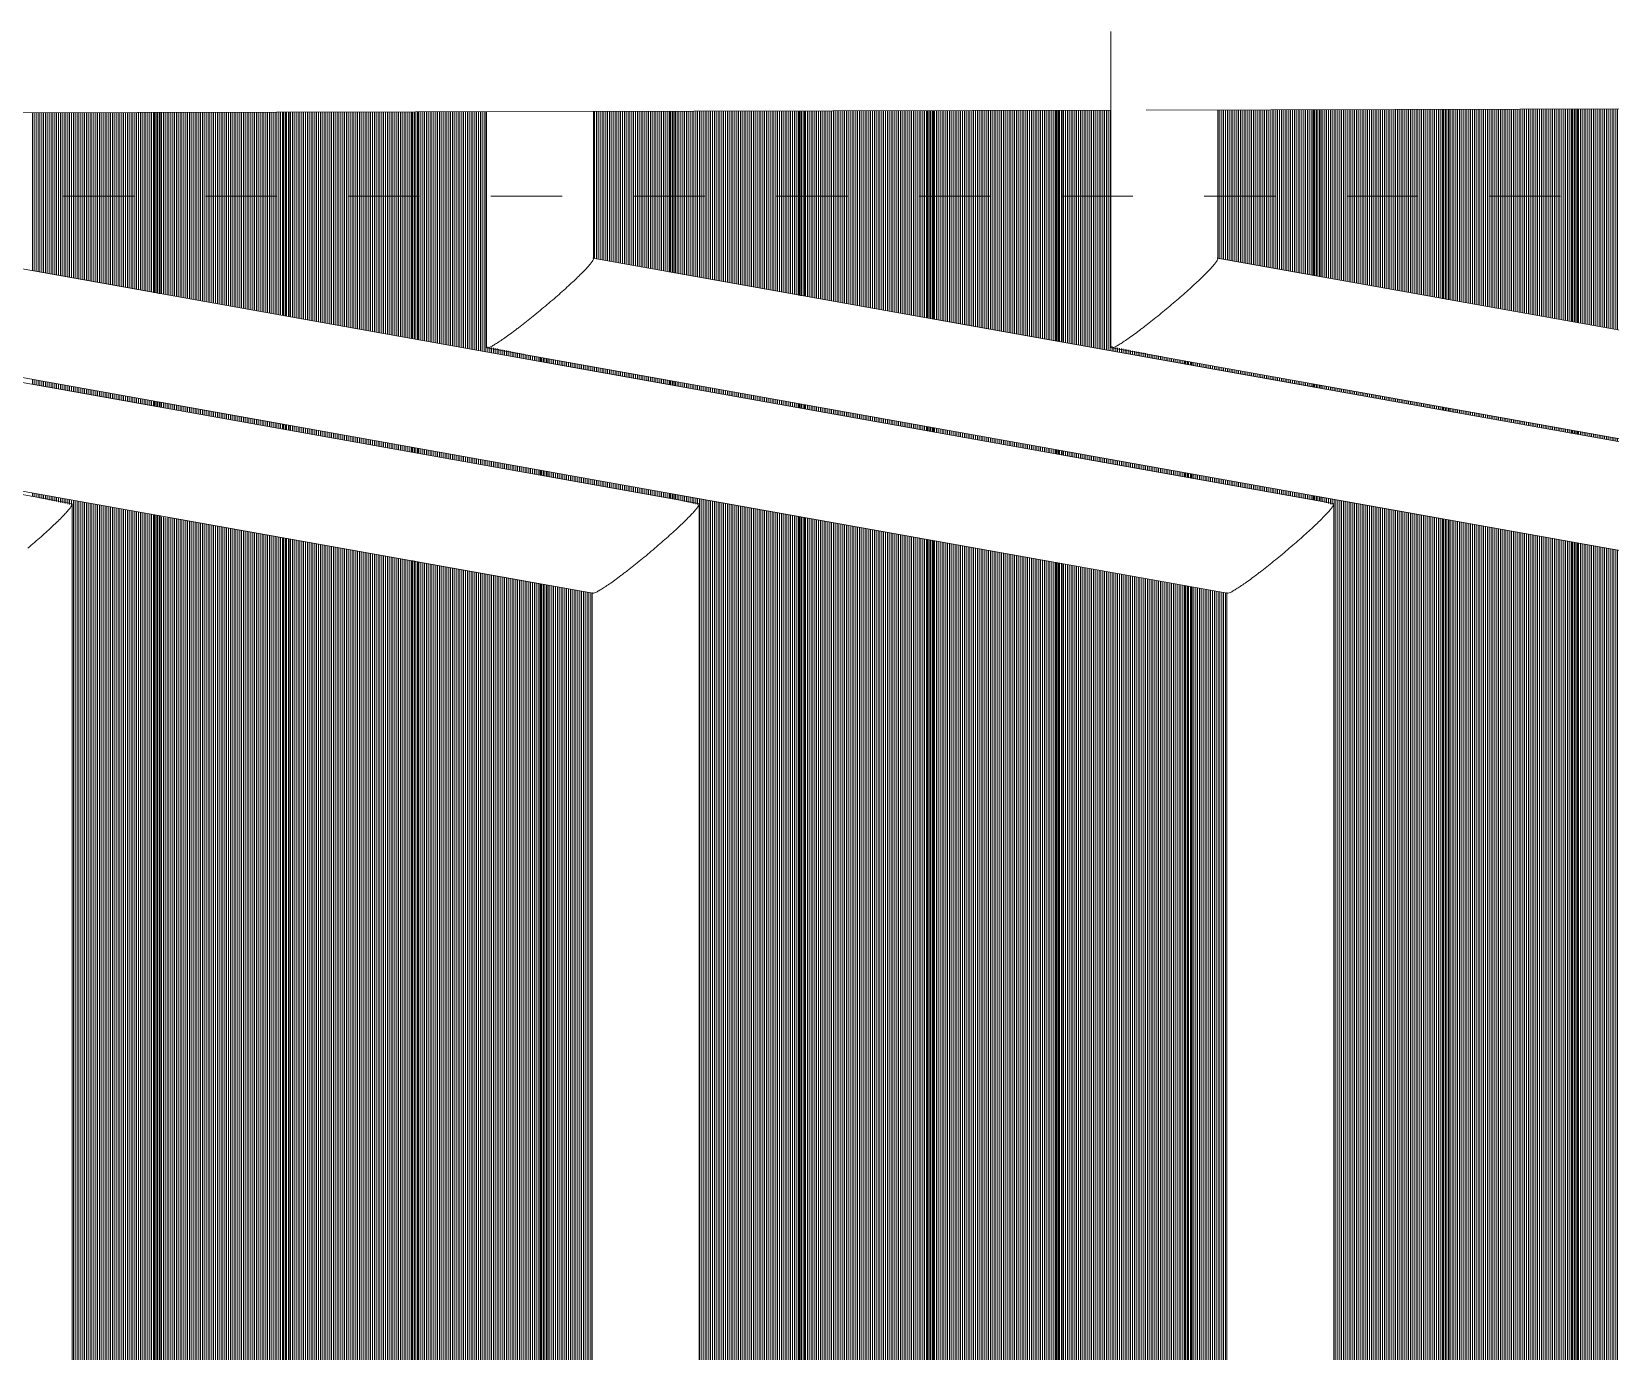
# Model space of a CAD drawing. Header units: metres. Extents: x 4238 to 4687, y -1 to 29.
# Drawn here: x 4301.128 to 4303.342, y 13.62 to 15.471 of the extents above; entities that cross this region are included whole.
import ezdxf

# ---------------------------------------------------------------- set-up
doc = ezdxf.new("R2010")
doc.units = ezdxf.units.M
doc.linetypes.add('AEC_Center', pattern=[0.024, 0.012, -0.004, 0.004, -0.004])
for name, color, linetype, lineweight in [('A-FLOR-LEVL', 51, 'Continuous', 5), ('A-GLAZ-CURT', 52, 'Continuous', 5), ('A-GLAZ-CWMG', 51, 'Continuous', 5), ('A-ROOF', 132, 'Continuous', 5), ('P-SANR-FIXT', 6, 'Continuous', 5)]:
    doc.layers.add(name, color=color, linetype=linetype, lineweight=lineweight)

# ---------------------------------------------------------------- blocks, each defined once
blk = doc.blocks.new('Downpipe - L Spreader - Default-V10-SECTION - GRIDS C4-C5')
at = {"layer": 'P-SANR-FIXT'}
for p, q in [((4302.6411, 15.4707), (4302.6411, 15.028)), ((4302.7911, 15.152), (4302.7911, 15.361)), ((4304.7123, 14.8091), (4302.7903, 15.1529)), ((4302.6418, 15.0271), (4304.5638, 14.6833))]:
    blk.add_line(p, q, dxfattribs=at)
for points, knots in [([(4302.7911, 15.152), (4302.7911, 15.1517), (4302.7907, 15.1501), (4302.788, 15.1462), (4302.7826, 15.1401), (4302.7775, 15.1346), (4302.7723, 15.1295), (4302.7677, 15.125), (4302.7628, 15.1203), (4302.7562, 15.1142), (4302.7475, 15.1063), (4302.7384, 15.0982), (4302.732, 15.0927), (4302.7287, 15.09)], [0.554049, 0.554049, 0.554049, 0.554049, 0.5833333, 0.6666667, 0.7083333, 0.75, 0.7916667, 0.8125, 0.8333333, 0.875, 0.9166667, 0.9583333, 1, 1, 1, 1]), ([(4302.7287, 15.09), (4302.7255, 15.0873), (4302.7189, 15.0818), (4302.7092, 15.0737), (4302.6994, 15.0658), (4302.6916, 15.0597), (4302.6855, 15.055), (4302.6796, 15.0505), (4302.6726, 15.0454), (4302.665, 15.0399), (4302.6582, 15.0353), (4302.6525, 15.0317), (4302.6462, 15.0282), (4302.6413, 15.0263), (4302.6408, 15.0278), (4302.6414, 15.0292)], [0, 0, 0, 0, 0.0416667, 0.0833333, 0.125, 0.1666667, 0.1875, 0.2083333, 0.25, 0.2916667, 0.3333333, 0.375, 0.4166667, 0.5, 0.5833333, 0.5833333, 0.5833333, 0.5833333])]:
    blk.add_open_spline(points, degree=3, knots=knots, dxfattribs=at)
blk = doc.blocks.new('Downpipe - L Spreader - Default-V11-SECTION - GRIDS C4-C5')
at = {"layer": 'P-SANR-FIXT'}
for p, q in [((4301.7655, 15.3585), (4301.7655, 15.028)), ((4301.9155, 15.152), (4301.9155, 15.3589)), ((4303.8367, 14.8091), (4301.9147, 15.1529)), ((4301.7662, 15.0271), (4303.6882, 14.6833))]:
    blk.add_line(p, q, dxfattribs=at)
for points, knots in [([(4301.9155, 15.152), (4301.9155, 15.1517), (4301.9151, 15.1501), (4301.9124, 15.1462), (4301.907, 15.1401), (4301.9019, 15.1346), (4301.8967, 15.1295), (4301.8921, 15.125), (4301.8872, 15.1203), (4301.8806, 15.1142), (4301.8719, 15.1063), (4301.8628, 15.0982), (4301.8564, 15.0927), (4301.8531, 15.09)], [0.554049, 0.554049, 0.554049, 0.554049, 0.5833333, 0.6666667, 0.7083333, 0.75, 0.7916667, 0.8125, 0.8333333, 0.875, 0.9166667, 0.9583333, 1, 1, 1, 1]), ([(4301.8531, 15.09), (4301.8498, 15.0873), (4301.8433, 15.0818), (4301.8336, 15.0737), (4301.8238, 15.0658), (4301.816, 15.0597), (4301.8099, 15.055), (4301.804, 15.0505), (4301.797, 15.0454), (4301.7894, 15.0399), (4301.7826, 15.0353), (4301.7768, 15.0317), (4301.7706, 15.0282), (4301.7657, 15.0263), (4301.7652, 15.0278), (4301.7658, 15.0292)], [0, 0, 0, 0, 0.0416667, 0.0833333, 0.125, 0.1666667, 0.1875, 0.2083333, 0.25, 0.2916667, 0.3333333, 0.375, 0.4166667, 0.5, 0.5833333, 0.5833333, 0.5833333, 0.5833333])]:
    blk.add_open_spline(points, degree=3, knots=knots, dxfattribs=at)
blk = doc.blocks.new('Downpipe - L Spreader - Default-V12-SECTION - GRIDS C4-C5')
at = {"layer": 'P-SANR-FIXT'}
for p, q in [((4302.9529, 14.8091), (4301.0309, 15.1529)), ((4300.8824, 15.0271), (4302.8044, 14.6833)), ((4302.9536, 11.5131), (4302.9536, 14.8082)), ((4302.8036, 14.6841), (4302.8036, 11.5053))]:
    blk.add_line(p, q, dxfattribs=at)
for points, knots in [([(4302.9526, 14.8091), (4302.9537, 14.8091), (4302.9542, 14.8076), (4302.9505, 14.8024), (4302.9452, 14.7962), (4302.94, 14.7908), (4302.9349, 14.7856), (4302.9303, 14.7811), (4302.9254, 14.7765), (4302.9187, 14.7703), (4302.9101, 14.7625), (4302.9009, 14.7545), (4302.8945, 14.749), (4302.8913, 14.7462)], [0.5, 0.5, 0.5, 0.5, 0.5833333, 0.6666667, 0.7083333, 0.75, 0.7916667, 0.8125, 0.8333333, 0.875, 0.9166667, 0.9583333, 1, 1, 1, 1]), ([(4302.8913, 14.7462), (4302.8881, 14.7434), (4302.8816, 14.7378), (4302.8717, 14.7299), (4302.862, 14.722), (4302.8541, 14.7158), (4302.8481, 14.7112), (4302.8422, 14.7067), (4302.8352, 14.7015), (4302.8276, 14.6961), (4302.8208, 14.6915), (4302.815, 14.6879), (4302.8088, 14.6843), (4302.8056, 14.6831), (4302.8045, 14.6832), (4302.8044, 14.6833)], [0, 0, 0, 0, 0.0416667, 0.0833333, 0.125, 0.1666667, 0.1875, 0.2083333, 0.25, 0.2916667, 0.3333333, 0.375, 0.4166667, 0.5, 0.509474, 0.509474, 0.509474, 0.509474])]:
    blk.add_open_spline(points, degree=3, knots=knots, dxfattribs=at)
blk = doc.blocks.new('Downpipe - L Spreader - Default-V13-SECTION - GRIDS C4-C5')
at = {"layer": 'P-SANR-FIXT'}
for p, q in [((4302.0631, 14.8091), (4300.1411, 15.1529)), ((4299.9926, 15.0271), (4301.9146, 14.6833)), ((4302.0638, 11.5143), (4302.0638, 14.8082)), ((4301.9138, 14.6841), (4301.9138, 11.5065))]:
    blk.add_line(p, q, dxfattribs=at)
for points, knots in [([(4302.0628, 14.8091), (4302.0639, 14.8091), (4302.0644, 14.8076), (4302.0607, 14.8024), (4302.0554, 14.7962), (4302.0502, 14.7908), (4302.0451, 14.7856), (4302.0405, 14.7811), (4302.0356, 14.7765), (4302.0289, 14.7703), (4302.0203, 14.7625), (4302.0111, 14.7545), (4302.0047, 14.749), (4302.0015, 14.7462)], [0.5, 0.5, 0.5, 0.5, 0.5833333, 0.6666667, 0.7083333, 0.75, 0.7916667, 0.8125, 0.8333333, 0.875, 0.9166667, 0.9583333, 1, 1, 1, 1]), ([(4302.0015, 14.7462), (4301.9983, 14.7434), (4301.9918, 14.7378), (4301.9819, 14.7299), (4301.9722, 14.722), (4301.9643, 14.7158), (4301.9583, 14.7112), (4301.9524, 14.7067), (4301.9454, 14.7015), (4301.9378, 14.6961), (4301.931, 14.6915), (4301.9252, 14.6879), (4301.919, 14.6843), (4301.9158, 14.6831), (4301.9147, 14.6832), (4301.9146, 14.6833)], [0, 0, 0, 0, 0.0416667, 0.0833333, 0.125, 0.1666667, 0.1875, 0.2083333, 0.25, 0.2916667, 0.3333333, 0.375, 0.4166667, 0.5, 0.509474, 0.509474, 0.509474, 0.509474])]:
    blk.add_open_spline(points, degree=3, knots=knots, dxfattribs=at)
blk = doc.blocks.new('Downpipe - L Spreader - Default-V14-SECTION - GRIDS C4-C5')
at = {"layer": 'P-SANR-FIXT'}
for p, q in [((4301.184, 14.8091), (4299.2621, 15.1529)), ((4301.1848, 11.5155), (4301.1848, 14.8082))]:
    blk.add_line(p, q, dxfattribs=at)
blk.add_open_spline([(4301.1837, 14.8091), (4301.1848, 14.8091), (4301.1853, 14.8076), (4301.1816, 14.8024), (4301.1763, 14.7962), (4301.1712, 14.7908), (4301.166, 14.7856), (4301.1614, 14.7811), (4301.1565, 14.7765), (4301.1499, 14.7703), (4301.1412, 14.7625), (4301.132, 14.7545), (4301.1257, 14.749), (4301.1224, 14.7462)], degree=3, knots=[0.5, 0.5, 0.5, 0.5, 0.5833333, 0.6666667, 0.7083333, 0.75, 0.7916667, 0.8125, 0.8333333, 0.875, 0.9166667, 0.9583333, 1, 1, 1, 1], dxfattribs=at)
blk = doc.blocks.new('MulticellPanel_Polycarbonate_Danpal_1040w - Opal-V33-SECTION - GRIDS C4-C5')
at = {"layer": 'A-GLAZ-CURT'}
h = blk.add_hatch(dxfattribs=at)
h.set_pattern_fill('FP_22', color=256, style=0, pattern_type=2)
h.set_pattern_definition([(90, (4303.276, 11.724), (-0.00261, 2e-19), [])])
h.paths.add_polyline_path([(4303.4716, 11.7694), (4303.4674, 11.7705), (4303.4674, 14.7228), (4303.2962, 14.7534), (4303.2944, 11.7705), (4303.4714, 11.7694)])
h.paths.add_polyline_path([(4303.4674, 14.8751), (4303.4674, 14.8794), (4303.2962, 14.9101), (4303.2962, 14.9057), (4303.3904, 14.8889)])
h.paths.add_polyline_path([(4303.4674, 15.0317), (4303.4674, 15.3626), (4303.2962, 15.3622), (4303.2962, 15.0624), (4303.3904, 15.0455)])
blk = doc.blocks.new('MulticellPanel_Polycarbonate_Danpal_1040w - Opal-V34-SECTION - GRIDS C4-C5')
at = {"layer": 'A-GLAZ-CURT'}
h = blk.add_hatch(dxfattribs=at)
h.set_pattern_fill('FP_23', color=256, style=0, pattern_type=2)
h.set_pattern_definition([(90, (4303.096, 11.724), (-0.00261, 2e-19), [])])
h.paths.add_polyline_path([(4303.2911, 11.7694), (4303.2867, 11.7705), (4303.2867, 14.7551), (4303.1155, 14.7857), (4303.1137, 11.7705), (4303.291, 11.7694)])
h.paths.add_polyline_path([(4303.2867, 14.9074), (4303.2867, 14.9118), (4303.1155, 14.9424), (4303.1155, 14.938), (4303.1429, 14.9332)])
h.paths.add_polyline_path([(4303.2867, 15.0641), (4303.2867, 15.3622), (4303.1155, 15.3618), (4303.1155, 15.0947), (4303.2328, 15.0737)])
blk = doc.blocks.new('MulticellPanel_Polycarbonate_Danpal_1040w - Opal-V35-SECTION - GRIDS C4-C5')
at = {"layer": 'A-GLAZ-CURT'}
h = blk.add_hatch(dxfattribs=at)
h.set_pattern_fill('FP_24', color=256, style=0, pattern_type=2)
h.set_pattern_definition([(90, (4302.915, 11.724), (-0.00261, 2e-19), [])])
h.paths.add_polyline_path([(4302.9533, 11.7694), (4303.106, 11.7705), (4303.106, 14.7874), (4302.9348, 14.8181), (4302.9348, 14.8123), (4302.9533, 14.807), (4302.9533, 11.8937)])
h.paths.add_polyline_path([(4303.106, 14.9397), (4303.106, 14.9441), (4302.9348, 14.9747), (4302.9348, 14.9704), (4303.0257, 14.9541)])
h.paths.add_polyline_path([(4303.106, 15.0964), (4303.106, 15.3617), (4302.9348, 15.3613), (4302.9348, 15.127), (4303.0507, 15.1063)])
blk = doc.blocks.new('MulticellPanel_Polycarbonate_Danpal_1040w - Premium Purple-V36-SECTION - GRIDS C4-C5')
at = {"layer": 'A-GLAZ-CURT'}
h = blk.add_hatch(dxfattribs=at)
h.set_pattern_fill('FP_25', color=256, style=0, pattern_type=2)
h.set_pattern_definition([(90, (4302.734, 11.724), (-0.00261, 2e-19), [])])
h.paths.add_polyline_path([(4302.75, 11.7694), (4302.804, 11.7705), (4302.804, 14.6834), (4302.7542, 14.6917), (4302.7523, 11.7705), (4302.75, 11.7705)])
h.paths.add_polyline_path([(4302.9253, 14.814), (4302.9253, 14.8198), (4302.7542, 14.8504), (4302.7542, 14.8446), (4302.91, 14.8167)])
h.paths.add_polyline_path([(4302.9253, 14.9721), (4302.9253, 14.9764), (4302.7542, 15.007), (4302.7542, 15.0027), (4302.8954, 14.9774)])
h.paths.add_polyline_path([(4302.9253, 15.1287), (4302.9253, 15.3613), (4302.7907, 15.361), (4302.7907, 15.1528), (4302.8954, 15.1341)])
blk = doc.blocks.new('MulticellPanel_Polycarbonate_Danpal_1040w - Premium Purple-V37-SECTION - GRIDS C4-C5')
at = {"layer": 'A-GLAZ-CURT'}
h = blk.add_hatch(dxfattribs=at)
h.set_pattern_fill('FP_26', color=256, style=0, pattern_type=2)
h.set_pattern_definition([(90, (4302.554, 11.724), (-0.00261, 2e-19), [])])
h.paths.add_polyline_path([(4302.7491, 11.7694), (4302.7447, 11.7705), (4302.7447, 14.694), (4302.5735, 14.7246), (4302.5716, 11.7705), (4302.749, 11.7694)])
h.paths.add_polyline_path([(4302.7447, 14.8463), (4302.7447, 14.8521), (4302.5735, 14.8827), (4302.5735, 14.8769), (4302.648, 14.8636)])
h.paths.add_polyline_path([(4302.7447, 15.0044), (4302.7447, 15.0087), (4302.6414, 15.0292), (4302.6414, 15.3606), (4302.5735, 15.3604), (4302.5735, 15.035), (4302.7287, 15.0072)])
blk = doc.blocks.new('MulticellPanel_Polycarbonate_Danpal_1040w - Premium Purple-V38-SECTION - GRIDS C4-C5')
at = {"layer": 'A-GLAZ-CURT'}
h = blk.add_hatch(dxfattribs=at)
h.set_pattern_fill('FP_27', color=256, style=0, pattern_type=2)
h.set_pattern_definition([(90, (4302.373, 11.724), (-0.00261, 2e-19), [])])
h.paths.add_polyline_path([(4302.5684, 11.7694), (4302.564, 11.7705), (4302.564, 14.7263), (4302.3928, 14.7569), (4302.391, 11.7705), (4302.5683, 11.7694)])
h.paths.add_polyline_path([(4302.564, 14.8786), (4302.564, 14.8844), (4302.3928, 14.915), (4302.3928, 14.9092), (4302.4005, 14.9079)])
h.paths.add_polyline_path([(4302.564, 15.0367), (4302.564, 15.3604), (4302.3928, 15.36), (4302.3928, 15.0673), (4302.4005, 15.066)])
blk = doc.blocks.new('MulticellPanel_Polycarbonate_Danpal_1040w - Premium Purple-V39-SECTION - GRIDS C4-C5')
at = {"layer": 'A-GLAZ-CURT'}
h = blk.add_hatch(dxfattribs=at)
h.set_pattern_fill('FP_28', color=256, style=0, pattern_type=2)
h.set_pattern_definition([(90, (4302.192, 11.724), (-0.00261, 2e-19), [])])
h.paths.add_polyline_path([(4302.3886, 11.7694), (4302.3873, 11.7705), (4302.3833, 11.7705), (4302.3833, 14.7586), (4302.2121, 14.7892), (4302.2103, 11.7705), (4302.3886, 11.7694)])
h.paths.add_polyline_path([(4302.3833, 14.9109), (4302.3833, 14.9167), (4302.2121, 14.9474), (4302.2121, 14.9416), (4302.2767, 14.93)])
h.paths.add_polyline_path([(4302.3833, 15.069), (4302.3833, 15.36), (4302.2121, 15.3596), (4302.2121, 15.0997), (4302.3572, 15.0737)])
blk = doc.blocks.new('MulticellPanel_Polycarbonate_Danpal_1040w - Premium Purple-V40-SECTION - GRIDS C4-C5')
at = {"layer": 'A-GLAZ-CURT'}
h = blk.add_hatch(dxfattribs=at)
h.set_pattern_fill('FP_29', color=256, style=0, pattern_type=2)
h.set_pattern_definition([(90, (4302.012, 11.724), (-0.00261, 2e-19), [])])
h.paths.add_polyline_path([(4302.0635, 11.7694), (4302.2026, 11.7705), (4302.2026, 14.7909), (4302.0314, 14.8216), (4302.0314, 14.8147), (4302.0635, 14.807), (4302.0635, 11.8937)])
h.paths.add_polyline_path([(4302.2026, 14.9433), (4302.2026, 14.9491), (4302.0314, 14.9797), (4302.0314, 14.9739), (4302.153, 14.9521)])
h.paths.add_polyline_path([(4302.2026, 15.1014), (4302.2026, 15.3596), (4302.0314, 15.3591), (4302.0314, 15.132), (4302.1751, 15.1063)])
blk = doc.blocks.new('MulticellPanel_Polycarbonate_Danpal_1040w - Premium Purple-V41-SECTION - GRIDS C4-C5')
at = {"layer": 'A-GLAZ-CURT'}
h = blk.add_hatch(dxfattribs=at)
h.set_pattern_fill('FP_30', color=256, style=0, pattern_type=2)
h.set_pattern_definition([(90, (4301.831, 11.724), (-0.00261, 2e-19), [])])
h.paths.add_polyline_path([(4301.9055, 11.7694), (4301.9142, 11.7694), (4301.9142, 14.6834), (4301.8507, 14.6947), (4301.8489, 11.7705), (4301.8507, 11.7694)])
h.paths.add_polyline_path([(4302.0219, 14.8164), (4302.0202, 14.8236), (4301.8507, 14.8539), (4301.8507, 14.847), (4302.0202, 14.8167)])
h.paths.add_polyline_path([(4302.0219, 14.9756), (4302.0219, 14.9814), (4301.8507, 15.012), (4301.8507, 15.0062), (4301.9151, 14.9947)])
h.paths.add_polyline_path([(4302.0219, 15.1337), (4302.0219, 15.3591), (4301.9151, 15.3589), (4301.9151, 15.1528), (4302.0174, 15.1345)])
blk = doc.blocks.new('MulticellPanel_Polycarbonate_Danpal_1040w - Blue-V42-SECTION - GRIDS C4-C5')
at = {"layer": 'A-GLAZ-CURT'}
h = blk.add_hatch(dxfattribs=at)
h.set_pattern_fill('FP_31', color=256, style=0, pattern_type=2)
h.set_pattern_definition([(90, (4301.65, 11.724), (-0.00261, 2e-19), [])])
h.paths.add_polyline_path([(4301.8465, 11.7694), (4301.8452, 11.7705), (4301.8412, 11.7705), (4301.8412, 14.6964), (4301.6701, 14.727), (4301.6682, 11.7705), (4301.8465, 11.7694)])
h.paths.add_polyline_path([(4301.8412, 14.8487), (4301.8412, 14.8556), (4301.6701, 14.8862), (4301.6701, 14.8793), (4301.7818, 14.8594)])
h.paths.add_polyline_path([(4301.8412, 15.0079), (4301.8412, 15.0137), (4301.7658, 15.0292), (4301.7658, 15.3585), (4301.6701, 15.3583), (4301.6701, 15.0385), (4301.8336, 15.0093)])
blk = doc.blocks.new('MulticellPanel_Polycarbonate_Danpal_1040w - Blue-V43-SECTION - GRIDS C4-C5')
at = {"layer": 'A-GLAZ-CURT'}
h = blk.add_hatch(dxfattribs=at)
h.set_pattern_fill('FP_32', color=256, style=0, pattern_type=2)
h.set_pattern_definition([(90, (4301.47, 11.724), (-0.00261, 2e-19), [])])
h.paths.add_polyline_path([(4301.6652, 11.7694), (4301.6606, 11.7705), (4301.6606, 14.7287), (4301.4894, 14.7594), (4301.4875, 11.7705), (4301.665, 11.7694)])
h.paths.add_polyline_path([(4301.6606, 14.881), (4301.6606, 14.8879), (4301.4894, 14.9185), (4301.4894, 14.9117), (4301.6581, 14.8815)])
h.paths.add_polyline_path([(4301.6606, 15.0402), (4301.6606, 15.3582), (4301.4894, 15.3578), (4301.4894, 15.0709), (4301.6581, 15.0407)])
blk = doc.blocks.new('MulticellPanel_Polycarbonate_Danpal_1040w - Opal-V44-SECTION - GRIDS C4-C5')
at = {"layer": 'A-GLAZ-CURT'}
h = blk.add_hatch(dxfattribs=at)
h.set_pattern_fill('FP_33', color=256, style=0, pattern_type=2)
h.set_pattern_definition([(90, (4301.289, 11.724), (-0.00261, 2e-19), [])])
h.paths.add_polyline_path([(4301.4843, 11.7694), (4301.4799, 11.7705), (4301.4799, 14.7611), (4301.3087, 14.7907), (4301.3069, 11.7705), (4301.4842, 11.7694)])
h.paths.add_polyline_path([(4301.4799, 14.9134), (4301.4799, 14.9202), (4301.3087, 14.9509), (4301.3087, 14.944), (4301.4106, 14.9258)])
h.paths.add_polyline_path([(4301.4799, 15.0726), (4301.4799, 15.3578), (4301.3087, 15.3574), (4301.3087, 15.1032), (4301.4734, 15.0737)])
blk = doc.blocks.new('MulticellPanel_Polycarbonate_Danpal_1040w - Opal-V45-SECTION - GRIDS C4-C5')
at = {"layer": 'A-GLAZ-CURT'}
h = blk.add_hatch(dxfattribs=at)
h.set_pattern_fill('FP_34', color=256, style=0, pattern_type=2)
h.set_pattern_definition([(90, (4301.108, 11.724), (-0.00261, 2e-19), [])])
h.paths.add_polyline_path([(4301.3004, 11.7694), (4301.2992, 11.7705), (4301.2992, 14.7934), (4301.128, 14.824), (4301.128, 14.8191), (4301.1844, 14.807), (4301.1844, 11.7694), (4301.3003, 11.7694)])
h.paths.add_polyline_path([(4301.2992, 14.9457), (4301.2992, 14.9526), (4301.128, 14.9832), (4301.128, 14.9763), (4301.2522, 14.9541)])
h.paths.add_polyline_path([(4301.2992, 15.1049), (4301.2992, 15.3574), (4301.128, 15.357), (4301.128, 15.1355), (4301.2913, 15.1063)])
blk = doc.blocks.new('Rectangular Mullion - Mullion_FramedFacade_Danpal_DPAEC50-V72-SECTION - GRIDS C4-C5')
at = {"layer": 'A-GLAZ-CWMG'}
for p, q in [((4303.2867, 15.3622), (4303.2867, 15.0641)), ((4303.2867, 15.3622), (4303.2867, 15.0641)), ((4303.2877, 15.3622), (4303.2877, 15.0639)), ((4303.2884, 15.3622), (4303.2884, 15.0638)), ((4303.2907, 15.3622), (4303.2907, 15.0634)), ((4303.2907, 15.3622), (4303.2907, 15.0634)), ((4303.291, 15.3622), (4303.291, 15.0633)), ((4303.292, 15.3622), (4303.292, 15.0631)), ((4303.2947, 15.3622), (4303.2947, 15.0626)), ((4303.2947, 15.3622), (4303.2947, 15.0626)), ((4303.2956, 15.3622), (4303.2956, 15.0625)), ((4303.2867, 14.9118), (4303.2867, 14.9074)), ((4303.2867, 14.9117), (4303.2867, 14.9074)), ((4303.2877, 14.9116), (4303.2877, 14.9072)), ((4303.2884, 14.9115), (4303.2884, 14.9071)), ((4303.2907, 14.911), (4303.2907, 14.9067)), ((4303.2907, 14.911), (4303.2907, 14.9067)), ((4303.291, 14.911), (4303.291, 14.9067)), ((4303.292, 14.9108), (4303.292, 14.9065)), ((4303.2947, 14.9103), (4303.2947, 14.906)), ((4303.2947, 14.9103), (4303.2947, 14.906)), ((4303.2956, 14.9102), (4303.2956, 14.9058)), ((4303.2867, 14.7551), (4303.2867, 11.7705)), ((4303.2867, 14.7551), (4303.2867, 11.7705)), ((4303.2877, 14.7549), (4303.2877, 11.7705)), ((4303.2884, 14.7548), (4303.2884, 11.7705)), ((4303.2907, 14.7544), (4303.2907, 11.7705)), ((4303.2907, 14.7544), (4303.2907, 11.7705)), ((4303.291, 14.7543), (4303.291, 11.7705)), ((4303.292, 14.7542), (4303.292, 11.7705)), ((4303.2947, 14.7537), (4303.2947, 11.7705)), ((4303.2947, 14.7537), (4303.2947, 11.7705)), ((4303.2956, 14.7535), (4303.2956, 11.7705))]:
    blk.add_line(p, q, dxfattribs=at)
blk = doc.blocks.new('Rectangular Mullion - Mullion_FramedFacade_Danpal_DPAEC50-V73-SECTION - GRIDS C4-C5')
at = {"layer": 'A-GLAZ-CWMG'}
for p, q in [((4303.106, 15.3617), (4303.106, 15.0961)), ((4303.1061, 15.3617), (4303.1061, 15.0961)), ((4303.107, 15.3617), (4303.107, 15.0959)), ((4303.1077, 15.3617), (4303.1077, 15.0958)), ((4303.11, 15.3617), (4303.11, 15.0953)), ((4303.11, 15.3617), (4303.11, 15.0953)), ((4303.1103, 15.3617), (4303.1103, 15.0953)), ((4303.1113, 15.3617), (4303.1113, 15.0951)), ((4303.114, 15.3618), (4303.114, 15.0946)), ((4303.114, 15.3618), (4303.114, 15.0946)), ((4303.1149, 15.3618), (4303.1149, 15.0945)), ((4303.106, 14.9441), (4303.106, 14.9397)), ((4303.1061, 14.9441), (4303.1061, 14.9397)), ((4303.107, 14.9439), (4303.107, 14.9396)), ((4303.1077, 14.9438), (4303.1077, 14.9395)), ((4303.11, 14.9434), (4303.11, 14.939)), ((4303.11, 14.9434), (4303.11, 14.939)), ((4303.1103, 14.9433), (4303.1103, 14.939)), ((4303.1113, 14.9431), (4303.1113, 14.9388)), ((4303.114, 14.9427), (4303.114, 14.9383)), ((4303.114, 14.9427), (4303.114, 14.9383)), ((4303.1149, 14.9425), (4303.1149, 14.9382)), ((4303.106, 14.7874), (4303.106, 11.7705)), ((4303.1061, 14.7874), (4303.1061, 11.7705)), ((4303.107, 14.7873), (4303.107, 11.7705)), ((4303.1077, 14.7871), (4303.1077, 11.7705)), ((4303.11, 14.7867), (4303.11, 11.7705)), ((4303.11, 14.7867), (4303.11, 11.7705)), ((4303.1103, 14.7867), (4303.1103, 11.7705)), ((4303.1113, 14.7865), (4303.1113, 11.7705)), ((4303.114, 14.786), (4303.114, 11.7705)), ((4303.114, 14.786), (4303.114, 11.7705)), ((4303.1149, 14.7858), (4303.1149, 11.7705))]:
    blk.add_line(p, q, dxfattribs=at)
blk = doc.blocks.new('Rectangular Mullion - Mullion_FramedFacade_Danpal_DPAEC50-V74-SECTION - GRIDS C4-C5')
at = {"layer": 'A-GLAZ-CWMG'}
for p, q in [((4302.9253, 15.3613), (4302.9253, 15.1286)), ((4302.9254, 15.3613), (4302.9254, 15.1286)), ((4302.9263, 15.3613), (4302.9263, 15.1284)), ((4302.927, 15.3613), (4302.927, 15.1283)), ((4302.9293, 15.3613), (4302.9293, 15.1279)), ((4302.9293, 15.3613), (4302.9293, 15.1279)), ((4302.9296, 15.3613), (4302.9296, 15.1278)), ((4302.9306, 15.3613), (4302.9306, 15.1276)), ((4302.9333, 15.3613), (4302.9333, 15.1271)), ((4302.9333, 15.3613), (4302.9333, 15.1271)), ((4302.9342, 15.3613), (4302.9342, 15.127)), ((4302.9253, 14.9764), (4302.9253, 14.9721)), ((4302.9254, 14.9764), (4302.9254, 14.9721)), ((4302.9263, 14.9762), (4302.9263, 14.9719)), ((4302.927, 14.9761), (4302.927, 14.9718)), ((4302.9293, 14.9757), (4302.9293, 14.9714)), ((4302.9293, 14.9757), (4302.9293, 14.9714)), ((4302.9296, 14.9756), (4302.9296, 14.9713)), ((4302.9306, 14.9755), (4302.9306, 14.9711)), ((4302.9333, 14.975), (4302.9333, 14.9706)), ((4302.9333, 14.975), (4302.9333, 14.9706)), ((4302.9342, 14.9748), (4302.9342, 14.9705)), ((4302.9253, 14.8198), (4302.9253, 14.814)), ((4302.9254, 14.8198), (4302.9254, 14.814)), ((4302.9263, 14.8196), (4302.9263, 14.8138)), ((4302.927, 14.8195), (4302.927, 14.8137)), ((4302.9293, 14.819), (4302.9293, 14.8133)), ((4302.9293, 14.819), (4302.9293, 14.8133)), ((4302.9296, 14.819), (4302.9296, 14.8132)), ((4302.9306, 14.8188), (4302.9306, 14.813)), ((4302.9333, 14.8183), (4302.9333, 14.8125)), ((4302.9333, 14.8183), (4302.9333, 14.8125)), ((4302.9342, 14.8182), (4302.9342, 14.8124))]:
    blk.add_line(p, q, dxfattribs=at)
blk = doc.blocks.new('Rectangular Mullion - Mullion_FramedFacade_Danpal_DPAEC50-V75-SECTION - GRIDS C4-C5')
at = {"layer": 'A-GLAZ-CWMG'}
for p, q in [((4302.7447, 15.0087), (4302.7447, 15.0044)), ((4302.7447, 15.0087), (4302.7447, 15.0044)), ((4302.7456, 15.0086), (4302.7456, 15.0042)), ((4302.7463, 15.0084), (4302.7463, 15.0041)), ((4302.7486, 15.008), (4302.7486, 15.0037)), ((4302.7486, 15.008), (4302.7486, 15.0037)), ((4302.7489, 15.008), (4302.7489, 15.0036)), ((4302.7499, 15.0078), (4302.7499, 15.0035)), ((4302.7526, 15.0073), (4302.7526, 15.003)), ((4302.7526, 15.0073), (4302.7526, 15.003)), ((4302.7535, 15.0071), (4302.7535, 15.0028)), ((4302.7447, 14.8521), (4302.7447, 14.8463)), ((4302.7447, 14.8521), (4302.7447, 14.8463)), ((4302.7456, 14.8519), (4302.7456, 14.8461)), ((4302.7463, 14.8518), (4302.7463, 14.846)), ((4302.7486, 14.8514), (4302.7486, 14.8456)), ((4302.7486, 14.8514), (4302.7486, 14.8456)), ((4302.7489, 14.8513), (4302.7489, 14.8455)), ((4302.7499, 14.8511), (4302.7499, 14.8453)), ((4302.7526, 14.8507), (4302.7526, 14.8449)), ((4302.7526, 14.8507), (4302.7526, 14.8449)), ((4302.7535, 14.8505), (4302.7535, 14.8447)), ((4302.7447, 14.6941), (4302.7447, 11.7705)), ((4302.7447, 14.6941), (4302.7447, 11.7705)), ((4302.7456, 14.6939), (4302.7456, 11.7705)), ((4302.7463, 14.6938), (4302.7463, 11.7705)), ((4302.7486, 14.6934), (4302.7486, 11.7705)), ((4302.7486, 14.6934), (4302.7486, 11.7705)), ((4302.7489, 14.6933), (4302.7489, 11.7705)), ((4302.7499, 14.6931), (4302.7499, 11.7705)), ((4302.7526, 14.6926), (4302.7526, 11.7705)), ((4302.7526, 14.6926), (4302.7526, 11.7705)), ((4302.7535, 14.6925), (4302.7535, 11.7705))]:
    blk.add_line(p, q, dxfattribs=at)
blk = doc.blocks.new('Rectangular Mullion - Mullion_FramedFacade_Danpal_DPAEC50-V76-SECTION - GRIDS C4-C5')
at = {"layer": 'A-GLAZ-CWMG'}
for p, q in [((4302.564, 15.3604), (4302.564, 15.0367)), ((4302.564, 15.3604), (4302.564, 15.0367)), ((4302.565, 15.3604), (4302.565, 15.0365)), ((4302.5656, 15.3604), (4302.5656, 15.0364)), ((4302.5679, 15.3604), (4302.5679, 15.036)), ((4302.5679, 15.3604), (4302.5679, 15.036)), ((4302.5683, 15.3604), (4302.5683, 15.036)), ((4302.5692, 15.3604), (4302.5692, 15.0358)), ((4302.5719, 15.3604), (4302.5719, 15.0353)), ((4302.5719, 15.3604), (4302.5719, 15.0353)), ((4302.5728, 15.3604), (4302.5728, 15.0351)), ((4302.564, 14.8844), (4302.564, 14.8786)), ((4302.564, 14.8844), (4302.564, 14.8786)), ((4302.565, 14.8842), (4302.565, 14.8784)), ((4302.5656, 14.8841), (4302.5656, 14.8783)), ((4302.5679, 14.8837), (4302.5679, 14.8779)), ((4302.5679, 14.8837), (4302.5679, 14.8779)), ((4302.5683, 14.8836), (4302.5683, 14.8778)), ((4302.5692, 14.8835), (4302.5692, 14.8777)), ((4302.5719, 14.883), (4302.5719, 14.8772)), ((4302.5719, 14.883), (4302.5719, 14.8772)), ((4302.5728, 14.8828), (4302.5728, 14.877)), ((4302.564, 14.7267), (4302.564, 11.7705)), ((4302.564, 14.7267), (4302.564, 11.7705)), ((4302.565, 14.7265), (4302.565, 11.7705)), ((4302.5656, 14.7264), (4302.5656, 11.7705)), ((4302.5679, 14.726), (4302.5679, 11.7705)), ((4302.5679, 14.726), (4302.5679, 11.7705)), ((4302.5683, 14.7259), (4302.5683, 11.7705)), ((4302.5692, 14.7257), (4302.5692, 11.7705)), ((4302.5719, 14.7253), (4302.5719, 11.7705)), ((4302.5719, 14.7253), (4302.5719, 11.7705)), ((4302.5728, 14.7251), (4302.5728, 11.7705))]:
    blk.add_line(p, q, dxfattribs=at)
blk = doc.blocks.new('Rectangular Mullion - Mullion_FramedFacade_Danpal_DPAEC50-V77-SECTION - GRIDS C4-C5')
at = {"layer": 'A-GLAZ-CWMG'}
for p, q in [((4302.3833, 15.36), (4302.3833, 15.069)), ((4302.3833, 15.36), (4302.3833, 15.069)), ((4302.3843, 15.36), (4302.3843, 15.0689)), ((4302.385, 15.36), (4302.385, 15.0687)), ((4302.3873, 15.36), (4302.3873, 15.0683)), ((4302.3873, 15.36), (4302.3873, 15.0683)), ((4302.3876, 15.36), (4302.3876, 15.0683)), ((4302.3886, 15.36), (4302.3886, 15.0681)), ((4302.3912, 15.36), (4302.3912, 15.0676)), ((4302.3913, 15.36), (4302.3913, 15.0676)), ((4302.3922, 15.36), (4302.3922, 15.0675)), ((4302.3833, 14.9167), (4302.3833, 14.9109)), ((4302.3833, 14.9167), (4302.3833, 14.9109)), ((4302.3843, 14.9166), (4302.3843, 14.9108)), ((4302.385, 14.9164), (4302.385, 14.9106)), ((4302.3873, 14.916), (4302.3873, 14.9102)), ((4302.3873, 14.916), (4302.3873, 14.9102)), ((4302.3876, 14.916), (4302.3876, 14.9102)), ((4302.3886, 14.9158), (4302.3886, 14.91)), ((4302.3912, 14.9153), (4302.3912, 14.9095)), ((4302.3913, 14.9153), (4302.3913, 14.9095)), ((4302.3922, 14.9151), (4302.3922, 14.9094)), ((4302.3833, 14.7586), (4302.3833, 11.7705)), ((4302.3833, 14.7586), (4302.3833, 11.7705)), ((4302.3843, 14.7584), (4302.3843, 11.7705)), ((4302.385, 14.7583), (4302.385, 11.7705)), ((4302.3873, 14.7579), (4302.3873, 11.7705)), ((4302.3873, 14.7579), (4302.3873, 11.7705)), ((4302.3876, 14.7579), (4302.3876, 11.7705)), ((4302.3886, 14.7577), (4302.3886, 11.7705)), ((4302.3912, 14.7572), (4302.3912, 11.7705)), ((4302.3913, 14.7572), (4302.3913, 11.7705)), ((4302.3922, 14.757), (4302.3922, 11.7705))]:
    blk.add_line(p, q, dxfattribs=at)
blk = doc.blocks.new('Rectangular Mullion - Mullion_FramedFacade_Danpal_DPAEC50-V78-SECTION - GRIDS C4-C5')
at = {"layer": 'A-GLAZ-CWMG'}
for p, q in [((4302.2026, 15.3596), (4302.2026, 15.1011)), ((4302.2026, 15.3596), (4302.2026, 15.1011)), ((4302.2036, 15.3596), (4302.2036, 15.1009)), ((4302.2043, 15.3596), (4302.2043, 15.1008)), ((4302.2066, 15.3596), (4302.2066, 15.1004)), ((4302.2066, 15.3596), (4302.2066, 15.1004)), ((4302.2069, 15.3596), (4302.2069, 15.1003)), ((4302.2079, 15.3596), (4302.2079, 15.1001)), ((4302.2106, 15.3596), (4302.2106, 15.0996)), ((4302.2106, 15.3596), (4302.2106, 15.0996)), ((4302.2115, 15.3596), (4302.2115, 15.0995)), ((4302.2026, 14.9491), (4302.2026, 14.9433)), ((4302.2026, 14.949), (4302.2026, 14.9433)), ((4302.2036, 14.9489), (4302.2036, 14.9431)), ((4302.2043, 14.9488), (4302.2043, 14.943)), ((4302.2066, 14.9483), (4302.2066, 14.9425)), ((4302.2066, 14.9483), (4302.2066, 14.9425)), ((4302.2069, 14.9483), (4302.2069, 14.9425)), ((4302.2079, 14.9481), (4302.2079, 14.9423)), ((4302.2106, 14.9476), (4302.2106, 14.9418)), ((4302.2106, 14.9476), (4302.2106, 14.9418)), ((4302.2115, 14.9475), (4302.2115, 14.9417)), ((4302.2026, 14.7909), (4302.2026, 11.7705)), ((4302.2026, 14.7909), (4302.2026, 11.7705)), ((4302.2036, 14.7908), (4302.2036, 11.7705)), ((4302.2043, 14.7906), (4302.2043, 11.7705)), ((4302.2066, 14.7902), (4302.2066, 11.7705)), ((4302.2066, 14.7902), (4302.2066, 11.7705)), ((4302.2069, 14.7902), (4302.2069, 11.7705)), ((4302.2079, 14.79), (4302.2079, 11.7705)), ((4302.2106, 14.7895), (4302.2106, 11.7705)), ((4302.2106, 14.7895), (4302.2106, 11.7705)), ((4302.2115, 14.7894), (4302.2115, 11.7705))]:
    blk.add_line(p, q, dxfattribs=at)
blk = doc.blocks.new('Rectangular Mullion - Mullion_FramedFacade_Danpal_DPAEC50-V79-SECTION - GRIDS C4-C5')
at = {"layer": 'A-GLAZ-CWMG'}
for p, q in [((4302.0219, 15.3591), (4302.0219, 15.1336)), ((4302.022, 15.3591), (4302.022, 15.1336)), ((4302.0229, 15.3591), (4302.0229, 15.1334)), ((4302.0236, 15.3591), (4302.0236, 15.1333)), ((4302.0259, 15.3591), (4302.0259, 15.1329)), ((4302.0259, 15.3591), (4302.0259, 15.1329)), ((4302.0262, 15.3591), (4302.0262, 15.1328)), ((4302.0272, 15.3591), (4302.0272, 15.1326)), ((4302.0299, 15.3591), (4302.0299, 15.1321)), ((4302.0299, 15.3591), (4302.0299, 15.1321)), ((4302.0308, 15.3591), (4302.0308, 15.132)), ((4302.0219, 14.9814), (4302.0219, 14.9756)), ((4302.022, 14.9814), (4302.022, 14.9756)), ((4302.0229, 14.9812), (4302.0229, 14.9754)), ((4302.0236, 14.9811), (4302.0236, 14.9753)), ((4302.0259, 14.9807), (4302.0259, 14.9749)), ((4302.0259, 14.9807), (4302.0259, 14.9749)), ((4302.0262, 14.9806), (4302.0262, 14.9748)), ((4302.0272, 14.9804), (4302.0272, 14.9746)), ((4302.0299, 14.98), (4302.0299, 14.9742)), ((4302.0299, 14.98), (4302.0299, 14.9742)), ((4302.0308, 14.9798), (4302.0308, 14.974)), ((4302.0219, 14.8233), (4302.0219, 14.8164)), ((4302.022, 14.8233), (4302.022, 14.8164)), ((4302.0229, 14.8231), (4302.0229, 14.8162)), ((4302.0236, 14.823), (4302.0236, 14.8161)), ((4302.0259, 14.8226), (4302.0259, 14.8157)), ((4302.0259, 14.8226), (4302.0259, 14.8157)), ((4302.0262, 14.8225), (4302.0262, 14.8156)), ((4302.0272, 14.8223), (4302.0272, 14.8155)), ((4302.0299, 14.8218), (4302.0299, 14.815)), ((4302.0299, 14.8218), (4302.0299, 14.815)), ((4302.0308, 14.8217), (4302.0308, 14.8148))]:
    blk.add_line(p, q, dxfattribs=at)
blk = doc.blocks.new('Rectangular Mullion - Mullion_FramedFacade_Danpal_DPAEC50-V80-SECTION - GRIDS C4-C5')
at = {"layer": 'A-GLAZ-CWMG'}
for p, q in [((4301.8412, 15.0137), (4301.8412, 15.0079)), ((4301.8413, 15.0137), (4301.8413, 15.0079)), ((4301.8422, 15.0135), (4301.8422, 15.0077)), ((4301.8429, 15.0134), (4301.8429, 15.0076)), ((4301.8452, 15.013), (4301.8452, 15.0072)), ((4301.8452, 15.013), (4301.8452, 15.0072)), ((4301.8455, 15.0129), (4301.8455, 15.0071)), ((4301.8465, 15.0128), (4301.8465, 15.007)), ((4301.8492, 15.0123), (4301.8492, 15.0065)), ((4301.8492, 15.0123), (4301.8492, 15.0065)), ((4301.8501, 15.0121), (4301.8501, 15.0063)), ((4301.8412, 14.8556), (4301.8412, 14.8487)), ((4301.8413, 14.8556), (4301.8413, 14.8487)), ((4301.8422, 14.8554), (4301.8422, 14.8485)), ((4301.8429, 14.8553), (4301.8429, 14.8484)), ((4301.8452, 14.8549), (4301.8452, 14.848)), ((4301.8452, 14.8549), (4301.8452, 14.848)), ((4301.8455, 14.8548), (4301.8455, 14.848)), ((4301.8465, 14.8547), (4301.8465, 14.8478)), ((4301.8492, 14.8542), (4301.8492, 14.8473)), ((4301.8492, 14.8542), (4301.8492, 14.8473)), ((4301.8501, 14.854), (4301.8501, 14.8471)), ((4301.8412, 14.6965), (4301.8412, 11.7705)), ((4301.8413, 14.6965), (4301.8413, 11.7705)), ((4301.8422, 14.6964), (4301.8422, 11.7705)), ((4301.8429, 14.6962), (4301.8429, 11.7705)), ((4301.8452, 14.6958), (4301.8452, 11.7705)), ((4301.8452, 14.6958), (4301.8452, 11.7705)), ((4301.8455, 14.6958), (4301.8455, 11.7705)), ((4301.8465, 14.6956), (4301.8465, 11.7705)), ((4301.8492, 14.6951), (4301.8492, 11.7705)), ((4301.8492, 14.6951), (4301.8492, 11.7705)), ((4301.8501, 14.6949), (4301.8501, 11.7705))]:
    blk.add_line(p, q, dxfattribs=at)
blk = doc.blocks.new('Rectangular Mullion - Mullion_FramedFacade_Danpal_DPAEC50-V81-SECTION - GRIDS C4-C5')
at = {"layer": 'A-GLAZ-CWMG'}
for p, q in [((4301.6606, 15.3582), (4301.6606, 15.0402)), ((4301.6606, 15.3582), (4301.6606, 15.0402)), ((4301.6615, 15.3582), (4301.6615, 15.0401)), ((4301.6622, 15.3582), (4301.6622, 15.0399)), ((4301.6645, 15.3583), (4301.6645, 15.0395)), ((4301.6645, 15.3583), (4301.6645, 15.0395)), ((4301.6648, 15.3583), (4301.6648, 15.0395)), ((4301.6658, 15.3583), (4301.6658, 15.0393)), ((4301.6685, 15.3583), (4301.6685, 15.0388)), ((4301.6685, 15.3583), (4301.6685, 15.0388)), ((4301.6694, 15.3583), (4301.6694, 15.0386)), ((4301.6606, 14.8879), (4301.6606, 14.881)), ((4301.6606, 14.8879), (4301.6606, 14.881)), ((4301.6615, 14.8877), (4301.6615, 14.8809)), ((4301.6622, 14.8876), (4301.6622, 14.8808)), ((4301.6645, 14.8872), (4301.6645, 14.8803)), ((4301.6645, 14.8872), (4301.6645, 14.8803)), ((4301.6648, 14.8872), (4301.6648, 14.8803)), ((4301.6658, 14.887), (4301.6658, 14.8801)), ((4301.6685, 14.8865), (4301.6685, 14.8796)), ((4301.6685, 14.8865), (4301.6685, 14.8796)), ((4301.6694, 14.8863), (4301.6694, 14.8795)), ((4301.6606, 14.7292), (4301.6606, 11.7705)), ((4301.6606, 14.7292), (4301.6606, 11.7705)), ((4301.6615, 14.729), (4301.6615, 11.7705)), ((4301.6622, 14.7289), (4301.6622, 11.7705)), ((4301.6645, 14.7284), (4301.6645, 11.7705)), ((4301.6645, 14.7284), (4301.6645, 11.7705)), ((4301.6648, 14.7284), (4301.6648, 11.7705)), ((4301.6658, 14.7282), (4301.6658, 11.7705)), ((4301.6685, 14.7277), (4301.6685, 11.7705)), ((4301.6685, 14.7277), (4301.6685, 11.7705)), ((4301.6694, 14.7276), (4301.6694, 11.7705))]:
    blk.add_line(p, q, dxfattribs=at)
blk = doc.blocks.new('Rectangular Mullion - Mullion_FramedFacade_Danpal_DPAEC50-V82-SECTION - GRIDS C4-C5')
at = {"layer": 'A-GLAZ-CWMG'}
for p, q in [((4301.4799, 15.3578), (4301.4799, 15.0726)), ((4301.4799, 15.3578), (4301.4799, 15.0726)), ((4301.4809, 15.3578), (4301.4809, 15.0724)), ((4301.4815, 15.3578), (4301.4815, 15.0723)), ((4301.4838, 15.3578), (4301.4838, 15.0718)), ((4301.4838, 15.3578), (4301.4838, 15.0718)), ((4301.4842, 15.3578), (4301.4842, 15.0718)), ((4301.4851, 15.3578), (4301.4851, 15.0716)), ((4301.4878, 15.3578), (4301.4878, 15.0711)), ((4301.4878, 15.3578), (4301.4878, 15.0711)), ((4301.4887, 15.3578), (4301.4887, 15.071)), ((4301.4799, 14.9202), (4301.4799, 14.9134)), ((4301.4799, 14.9202), (4301.4799, 14.9134)), ((4301.4809, 14.9201), (4301.4809, 14.9132)), ((4301.4815, 14.9199), (4301.4815, 14.9131)), ((4301.4838, 14.9195), (4301.4838, 14.9127)), ((4301.4838, 14.9195), (4301.4838, 14.9127)), ((4301.4842, 14.9195), (4301.4842, 14.9126)), ((4301.4851, 14.9193), (4301.4851, 14.9124)), ((4301.4878, 14.9188), (4301.4878, 14.9119)), ((4301.4878, 14.9188), (4301.4878, 14.9119)), ((4301.4887, 14.9187), (4301.4887, 14.9118)), ((4301.4799, 14.7611), (4301.4799, 11.7705)), ((4301.4799, 14.7611), (4301.4799, 11.7705)), ((4301.4809, 14.7609), (4301.4809, 11.7705)), ((4301.4815, 14.7608), (4301.4815, 11.7705)), ((4301.4838, 14.7603), (4301.4838, 11.7705)), ((4301.4838, 14.7603), (4301.4838, 11.7705)), ((4301.4842, 14.7603), (4301.4842, 11.7705)), ((4301.4851, 14.7601), (4301.4851, 11.7705)), ((4301.4878, 14.7596), (4301.4878, 11.7705)), ((4301.4878, 14.7596), (4301.4878, 11.7705)), ((4301.4887, 14.7595), (4301.4887, 11.7705))]:
    blk.add_line(p, q, dxfattribs=at)
blk = doc.blocks.new('Rectangular Mullion - Mullion_FramedFacade_Danpal_DPAEC50-V83-SECTION - GRIDS C4-C5')
at = {"layer": 'A-GLAZ-CWMG'}
for p, q in [((4301.2992, 15.3574), (4301.2992, 15.1046)), ((4301.2992, 15.3574), (4301.2992, 15.1046)), ((4301.3002, 15.3574), (4301.3002, 15.1044)), ((4301.3008, 15.3574), (4301.3008, 15.1043)), ((4301.3032, 15.3574), (4301.3032, 15.1039)), ((4301.3032, 15.3574), (4301.3032, 15.1039)), ((4301.3035, 15.3574), (4301.3035, 15.1038)), ((4301.3045, 15.3574), (4301.3045, 15.1037)), ((4301.3071, 15.3574), (4301.3071, 15.1032)), ((4301.3072, 15.3574), (4301.3072, 15.1032)), ((4301.3081, 15.3574), (4301.3081, 15.103)), ((4301.2992, 14.9526), (4301.2992, 14.9457)), ((4301.2992, 14.9526), (4301.2992, 14.9457)), ((4301.3002, 14.9524), (4301.3002, 14.9455)), ((4301.3008, 14.9523), (4301.3008, 14.9454)), ((4301.3032, 14.9519), (4301.3032, 14.945)), ((4301.3032, 14.9519), (4301.3032, 14.945)), ((4301.3035, 14.9518), (4301.3035, 14.9449)), ((4301.3045, 14.9516), (4301.3045, 14.9448)), ((4301.3071, 14.9511), (4301.3071, 14.9443)), ((4301.3072, 14.9511), (4301.3072, 14.9443)), ((4301.3081, 14.951), (4301.3081, 14.9441)), ((4301.2992, 14.7934), (4301.2992, 11.7705)), ((4301.2992, 14.7934), (4301.2992, 11.7705)), ((4301.3002, 14.7932), (4301.3002, 11.7705)), ((4301.3008, 14.7931), (4301.3008, 11.7705)), ((4301.3032, 14.7927), (4301.3032, 11.7705)), ((4301.3032, 14.7927), (4301.3032, 11.7705)), ((4301.3035, 14.7926), (4301.3035, 11.7705)), ((4301.3045, 14.7924), (4301.3045, 11.7705)), ((4301.3071, 14.792), (4301.3071, 11.7705)), ((4301.3072, 14.792), (4301.3072, 11.7705)), ((4301.3081, 14.7918), (4301.3081, 11.7705))]:
    blk.add_line(p, q, dxfattribs=at)

msp = doc.modelspace()

# ---------------------------------------------------------------- linework, layer by layer
at = {"layer": 'A-FLOR-LEVL', "linetype": 'AEC_Center'}
msp.add_line((4238.5718, 15.24), (4377.8201, 15.24), dxfattribs=at)
at = {"layer": 'A-ROOF'}
for p, q in [((4302.6414, 15.3606), (4297.6983, 15.3487)), ((4303.5328, 15.3628), (4302.6908, 15.3607))]:
    msp.add_line(p, q, dxfattribs=at)

# ---------------------------------------------------------------- block references
at = {"layer": 'A-GLAZ-CURT'}
for name in ['MulticellPanel_Polycarbonate_Danpal_1040w - Opal-V45-SECTION - GRIDS C4-C5', 'MulticellPanel_Polycarbonate_Danpal_1040w - Opal-V44-SECTION - GRIDS C4-C5', 'MulticellPanel_Polycarbonate_Danpal_1040w - Blue-V43-SECTION - GRIDS C4-C5', 'MulticellPanel_Polycarbonate_Danpal_1040w - Blue-V42-SECTION - GRIDS C4-C5', 'MulticellPanel_Polycarbonate_Danpal_1040w - Premium Purple-V41-SECTION - GRIDS C4-C5', 'MulticellPanel_Polycarbonate_Danpal_1040w - Premium Purple-V40-SECTION - GRIDS C4-C5', 'MulticellPanel_Polycarbonate_Danpal_1040w - Premium Purple-V39-SECTION - GRIDS C4-C5', 'MulticellPanel_Polycarbonate_Danpal_1040w - Premium Purple-V38-SECTION - GRIDS C4-C5', 'MulticellPanel_Polycarbonate_Danpal_1040w - Premium Purple-V37-SECTION - GRIDS C4-C5', 'MulticellPanel_Polycarbonate_Danpal_1040w - Premium Purple-V36-SECTION - GRIDS C4-C5', 'MulticellPanel_Polycarbonate_Danpal_1040w - Opal-V35-SECTION - GRIDS C4-C5', 'MulticellPanel_Polycarbonate_Danpal_1040w - Opal-V34-SECTION - GRIDS C4-C5', 'MulticellPanel_Polycarbonate_Danpal_1040w - Opal-V33-SECTION - GRIDS C4-C5']:
    msp.add_blockref(name, (0, 0), dxfattribs=at)
at = {"layer": 'A-GLAZ-CWMG'}
for name in ['Rectangular Mullion - Mullion_FramedFacade_Danpal_DPAEC50-V83-SECTION - GRIDS C4-C5', 'Rectangular Mullion - Mullion_FramedFacade_Danpal_DPAEC50-V82-SECTION - GRIDS C4-C5', 'Rectangular Mullion - Mullion_FramedFacade_Danpal_DPAEC50-V81-SECTION - GRIDS C4-C5', 'Rectangular Mullion - Mullion_FramedFacade_Danpal_DPAEC50-V79-SECTION - GRIDS C4-C5', 'Rectangular Mullion - Mullion_FramedFacade_Danpal_DPAEC50-V78-SECTION - GRIDS C4-C5', 'Rectangular Mullion - Mullion_FramedFacade_Danpal_DPAEC50-V77-SECTION - GRIDS C4-C5', 'Rectangular Mullion - Mullion_FramedFacade_Danpal_DPAEC50-V76-SECTION - GRIDS C4-C5', 'Rectangular Mullion - Mullion_FramedFacade_Danpal_DPAEC50-V74-SECTION - GRIDS C4-C5', 'Rectangular Mullion - Mullion_FramedFacade_Danpal_DPAEC50-V73-SECTION - GRIDS C4-C5', 'Rectangular Mullion - Mullion_FramedFacade_Danpal_DPAEC50-V72-SECTION - GRIDS C4-C5', 'Rectangular Mullion - Mullion_FramedFacade_Danpal_DPAEC50-V80-SECTION - GRIDS C4-C5', 'Rectangular Mullion - Mullion_FramedFacade_Danpal_DPAEC50-V75-SECTION - GRIDS C4-C5']:
    msp.add_blockref(name, (0, 0), dxfattribs=at)
at = {"layer": 'P-SANR-FIXT'}
for name in ['Downpipe - L Spreader - Default-V10-SECTION - GRIDS C4-C5', 'Downpipe - L Spreader - Default-V14-SECTION - GRIDS C4-C5', 'Downpipe - L Spreader - Default-V13-SECTION - GRIDS C4-C5', 'Downpipe - L Spreader - Default-V12-SECTION - GRIDS C4-C5', 'Downpipe - L Spreader - Default-V11-SECTION - GRIDS C4-C5']:
    msp.add_blockref(name, (0, 0), dxfattribs=at)

doc.saveas('drawing.dxf')
